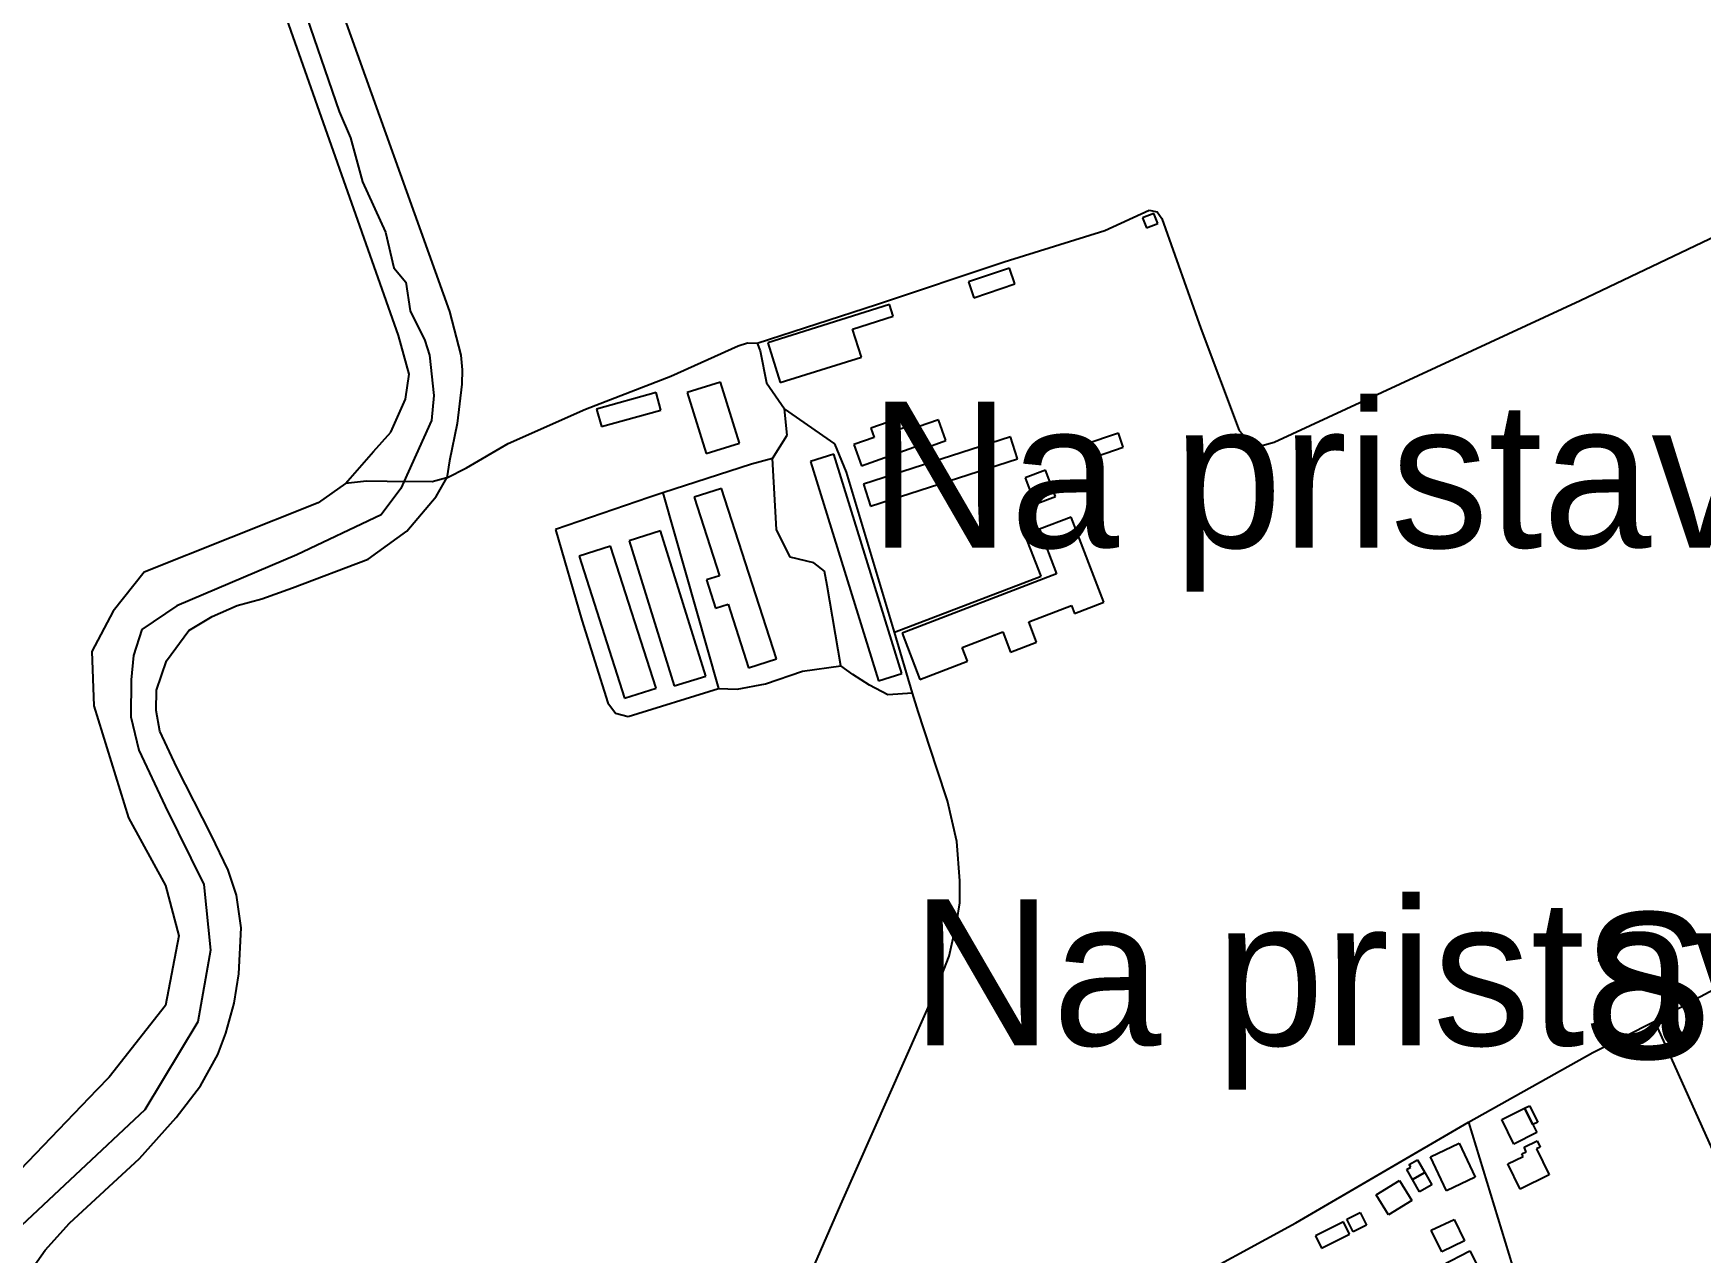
# Model space of a CAD drawing. Extents: x -8864 to 13231, y -7697 to 8949.
# Drawn here: x -1124 to -417, y 2423 to 2940 of the extents above; entities that cross this region are included whole.
import ezdxf

# ---------------------------------------------------------------- set-up
doc = ezdxf.new("R2010")
doc.units = 0
for name, color, linetype in [('OSM_BUILDING_HOUSE', 9, 'CONTINUOUS'), ('OSM_BUILDING_YES', 9, 'CONTINUOUS'), ('OSM_HIGHWAY_RESIDENTIAL', 8, 'CONTINUOUS'), ('OSM_HIGHWAY_SERVICE', 8, 'CONTINUOUS'), ('OSM_HIGHWAY_TRACK', 8, 'CONTINUOUS'), ('OSM_HIGHWAY_UNCLASSIFIED', 8, 'CONTINUOUS'), ('OSM_LABELS', 8, 'CONTINUOUS'), ('OSM_WATERWAY_STREAM', 4, 'CONTINUOUS')]:
    doc.layers.add(name, color=color, linetype=linetype)

msp = doc.modelspace()

# ---------------------------------------------------------------- linework, layer by layer
at = {"layer": 'OSM_BUILDING_HOUSE'}
for p, q in [((-491.577389, 2467.337586), (-486.049058, 2470.006264)), ((-486.049058, 2470.006264), (-484.793315, 2467.382064)), ((-498.438033, 2460.310066), (-492.021494, 2463.401285)), ((-492.526854, 2464.457637), (-490.627925, 2465.369436)), ((-492.021494, 2463.401285), (-492.526854, 2464.457637)), ((-490.627925, 2465.369436), (-491.577389, 2467.337586)), ((-484.793315, 2467.382064), (-486.263453, 2466.681536)), ((-486.263453, 2466.681536), (-480.926546, 2455.528685)), ((-493.29255, 2449.568637), (-498.438033, 2460.310066)), ((-480.926546, 2455.528685), (-493.29255, 2449.568637)), ((-554.379847, 2447.08899), (-544.410473, 2453.21583)), ((-544.410473, 2453.21583), (-539.188421, 2444.720538)), ((-549.157794, 2438.593697), (-554.379847, 2447.08899)), ((-539.188421, 2444.720538), (-549.157794, 2438.593697)), ((-568.277245, 2435.602554), (-580.145546, 2429.631386)), ((-565.673875, 2430.43199), (-568.277245, 2435.602554)), ((-530.941865, 2432.088794), (-521.309399, 2436.703384)), ((-521.309399, 2436.703384), (-516.906642, 2427.507563)), ((-580.145546, 2429.631386), (-577.542177, 2424.460822)), ((-577.542177, 2424.460822), (-565.673875, 2430.43199)), ((-526.531451, 2422.892974), (-530.941865, 2432.088794)), ((-516.906642, 2427.507563), (-526.531451, 2422.892974)), ((-526.623335, 2417.121957), (-514.578923, 2423.282156)), ((-514.578923, 2423.282156), (-509.165446, 2412.707518))]:
    msp.add_line(p, q, dxfattribs=at)
at = {"layer": 'OSM_BUILDING_YES'}
for p, q in [((-648.706044, 2863.769738), (-653.476335, 2861.890544)), ((-653.476335, 2861.890544), (-651.799459, 2857.620659)), ((-651.799459, 2857.620659), (-647.021511, 2859.499853)), ((-647.021511, 2859.499853), (-648.706044, 2863.769738)), ((-709.946479, 2840.585596), (-727.389054, 2834.725623)), ((-707.67236, 2833.802706), (-709.946479, 2840.585596)), ((-727.389054, 2834.725623), (-725.114934, 2827.953852)), ((-725.114934, 2827.953852), (-707.67236, 2833.802706)), ((-760.903606, 2825.062784), (-812.580487, 2808.828325)), ((-759.341584, 2820.092371), (-760.903606, 2825.062784)), ((-776.600392, 2814.666059), (-759.341584, 2820.092371)), ((-772.84082, 2802.723724), (-776.600392, 2814.666059)), ((-812.580487, 2808.828325), (-807.258894, 2791.915577)), ((-807.258894, 2791.915577), (-772.84082, 2802.723724)), ((-832.664716, 2792.07125), (-846.707597, 2787.701289)), ((-824.609585, 2766.185071), (-832.664716, 2792.07125)), ((-859.977124, 2787.756886), (-885.237463, 2780.718248)), ((-857.894428, 2780.284587), (-859.977124, 2787.756886)), ((-846.707597, 2787.701289), (-838.652466, 2761.82623)), ((-885.237463, 2780.718248), (-883.147111, 2773.245948)), ((-883.147111, 2773.245948), (-857.894428, 2780.284587)), ((-761.408966, 2775.169621), (-768.797941, 2772.534301)), ((-759.877572, 2770.866377), (-761.408966, 2775.169621)), ((-749.27267, 2774.658124), (-759.877572, 2770.866377)), ((-748.721369, 2773.101395), (-749.27267, 2774.658124)), ((-740.114936, 2776.181495), (-748.721369, 2773.101395)), ((-736.952608, 2767.330378), (-740.114936, 2776.181495)), ((-767.412029, 2768.653598), (-775.995491, 2765.584618)), ((-709.54066, 2768.842629), (-771.975583, 2748.783065)), ((-768.797941, 2772.534301), (-767.412029, 2768.653598)), ((-745.926575, 2764.127965), (-736.952608, 2767.330378)), ((-706.546785, 2759.524495), (-709.54066, 2768.842629)), ((-663.721359, 2770.499434), (-678.468681, 2765.517901)), ((-661.684606, 2764.472669), (-663.721359, 2770.499434)), ((-838.652466, 2761.82623), (-824.609585, 2766.185071)), ((-784.517697, 2761.59272), (-794.48707, 2758.501501)), ((-755.620297, 2668.45585), (-784.517697, 2761.59272)), ((-775.995491, 2765.584618), (-772.787221, 2756.622307)), ((-772.787221, 2756.622307), (-746.585074, 2765.98492)), ((-746.585074, 2765.98492), (-745.926575, 2764.127965)), ((-678.468681, 2765.517901), (-676.431927, 2759.491136)), ((-676.431927, 2759.491136), (-661.684606, 2764.472669)), ((-794.48707, 2758.501501), (-765.589671, 2665.364631)), ((-768.981708, 2739.476049), (-706.546785, 2759.524495)), ((-694.709112, 2754.787591), (-703.307887, 2751.540699)), ((-690.467151, 2743.579142), (-694.709112, 2754.787591)), ((-832.136385, 2747.026185), (-843.805606, 2743.290035)), ((-808.897486, 2674.616049), (-832.136385, 2747.026185)), ((-771.975583, 2748.783065), (-768.981708, 2739.476049)), ((-703.307887, 2751.540699), (-699.065927, 2740.321131)), ((-843.805606, 2743.290035), (-833.10882, 2709.942677)), ((-699.065927, 2740.321131), (-690.467151, 2743.579142)), ((-683.836216, 2734.86146), (-697.258882, 2729.724254)), ((-669.969446, 2698.656392), (-683.836216, 2734.86146)), ((-858.047567, 2728.957009), (-871.424292, 2724.809438)), ((-871.424292, 2724.809438), (-852.274213, 2663.140732)), ((-838.889832, 2667.299422), (-858.047567, 2728.957009)), ((-697.258882, 2729.724254), (-689.977105, 2710.721041)), ((-879.242057, 2722.541062), (-892.626438, 2718.282296)), ((-892.626438, 2718.282296), (-873.384476, 2657.892332)), ((-860.000095, 2662.151097), (-879.242057, 2722.541062)), ((-689.977105, 2710.721041), (-755.559042, 2685.613227)), ((-833.10882, 2709.942677), (-838.637152, 2708.163558)), ((-838.637152, 2708.163558), (-834.770383, 2696.121147)), ((-834.770383, 2696.121147), (-829.364563, 2697.855788)), ((-829.364563, 2697.855788), (-820.696874, 2670.835421)), ((-701.784151, 2690.37237), (-683.644792, 2697.322053)), ((-683.644792, 2697.322053), (-682.343107, 2693.919488)), ((-682.343107, 2693.919488), (-669.969446, 2698.656392)), ((-698.491654, 2681.777002), (-701.784151, 2690.37237)), ((-755.559042, 2685.613227), (-748.001614, 2665.887247)), ((-730.07665, 2679.464147), (-712.794872, 2686.080245)), ((-712.794872, 2686.080245), (-709.533003, 2677.551595)), ((-727.833158, 2673.604175), (-730.07665, 2679.464147)), ((-709.533003, 2677.551595), (-698.491654, 2681.777002)), ((-820.696874, 2670.835421), (-808.897486, 2674.616049)), ((-765.589671, 2665.364631), (-755.620297, 2668.45585)), ((-748.001614, 2665.887247), (-727.833158, 2673.604175)), ((-873.384476, 2657.892332), (-860.000095, 2662.151097)), ((-852.274213, 2663.140732), (-838.889832, 2667.299422)), ((-501.041403, 2479.057531), (-491.332366, 2483.89451)), ((-491.332366, 2483.89451), (-489.219043, 2484.950862)), ((-487.894387, 2476.944827), (-491.332366, 2483.89451)), ((-491.332366, 2483.89451), (-487.894387, 2476.944827)), ((-489.219043, 2484.950862), (-485.76575, 2478.001179)), ((-495.903577, 2468.683044), (-501.041403, 2479.057531)), ((-485.76575, 2478.001179), (-487.894387, 2476.944827)), ((-487.894387, 2476.944827), (-486.186883, 2473.531143)), ((-486.186883, 2473.531143), (-495.903577, 2468.683044)), ((-531.317057, 2463.278971), (-519.104192, 2469.072227)), ((-524.471727, 2448.768033), (-531.317057, 2463.278971)), ((-519.104192, 2469.072227), (-512.258862, 2454.550169)), ((-541.309401, 2457.930495), (-539.632525, 2458.875652)), ((-538.882142, 2453.593893), (-541.309401, 2457.930495)), ((-540.291024, 2460.043199), (-536.768819, 2462.033588)), ((-539.632525, 2458.875652), (-540.291024, 2460.043199)), ((-533.68306, 2456.529439), (-538.882142, 2453.593893)), ((-538.882142, 2453.593893), (-533.68306, 2456.529439)), ((-536.768819, 2462.033588), (-533.68306, 2456.529439)), ((-533.68306, 2456.529439), (-530.765755, 2451.325516)), ((-535.95718, 2448.40109), (-538.882142, 2453.593893)), ((-530.765755, 2451.325516), (-535.95718, 2448.40109)), ((-512.258862, 2454.550169), (-524.471727, 2448.768033)), ((-566.79945, 2436.78122), (-561.148607, 2439.605571)), ((-564.134825, 2431.466102), (-566.79945, 2436.78122)), ((-561.148607, 2439.605571), (-558.491639, 2434.290454)), ((-558.491639, 2434.290454), (-564.134825, 2431.466102))]:
    msp.add_line(p, q, dxfattribs=at)
at = {"layer": 'OSM_HIGHWAY_RESIDENTIAL'}
for p, q in [((-436.033739, 2520.800107), (-325.79636, 2580.467304)), ((-462.396682, 2507.512313), (-436.033739, 2520.800107)), ((-411.577381, 2466.347951), (-436.033739, 2520.800107)), ((-515.114911, 2477.901104), (-462.396682, 2507.512313)), ((-588.384444, 2435.157774), (-515.114911, 2477.901104)), ((-515.114911, 2477.901104), (-476.608016, 2351.96173)), ((-688.851531, 2380.794574), (-588.384444, 2435.157774))]:
    msp.add_line(p, q, dxfattribs=at)
at = {"layer": 'OSM_HIGHWAY_SERVICE'}
for p, q in [((-696.516156, 2709.686928), (-703.261946, 2727.100054)), ((-758.82091, 2685.935692), (-696.516156, 2709.686928))]:
    msp.add_line(p, q, dxfattribs=at)
at = {"layer": 'OSM_HIGHWAY_TRACK'}
for p, q in [((-969.257381, 2811.975141), (-1084.678527, 3139.177333)), ((-996.860753, 2959.653124), (-947.664729, 2822.138358)), ((-467.825473, 2826.819664), (-380.352262, 2868.517762)), ((-669.510028, 2856.575427), (-650.742797, 2865.170794)), ((-650.742797, 2865.170794), (-647.243563, 2864.370191)), ((-647.243563, 2864.370191), (-645.344634, 2861.579198)), ((-645.344634, 2861.579198), (-628.828553, 2814.944046)), ((-712.297169, 2843.165318), (-669.510028, 2856.575427)), ((-766.42428, 2825.107262), (-712.297169, 2843.165318)), ((-817.036843, 2808.617055), (-766.42428, 2825.107262)), ((-597.702975, 2766.62985), (-467.825473, 2826.819664)), ((-947.664729, 2822.138358), (-942.879124, 2803.546566)), ((-964.739769, 2795.551651), (-969.257381, 2811.975141)), ((-628.828553, 2814.944046), (-612.465611, 2771.533547)), ((-942.879124, 2803.546566), (-942.297194, 2797.386367)), ((-853.736694, 2794.728808), (-825.130259, 2807.482866)), ((-825.130259, 2807.482866), (-821.171606, 2808.839445)), ((-821.171606, 2808.839445), (-817.036843, 2808.617055)), ((-817.036843, 2808.617055), (-815.750472, 2805.370163)), ((-815.750472, 2805.370163), (-813.116475, 2791.83774)), ((-966.386017, 2784.876938), (-964.739769, 2795.551651)), ((-942.297194, 2797.386367), (-942.427362, 2791.226168)), ((-942.427362, 2791.226168), (-944.395203, 2774.613646)), ((-889.946499, 2780.66265), (-853.736694, 2794.728808)), ((-813.116475, 2791.83774), (-805.490134, 2780.840562)), ((-972.54222, 2770.921975), (-966.386017, 2784.876938)), ((-944.395203, 2774.613646), (-947.603473, 2758.712772)), ((-922.695354, 2766.140593), (-889.946499, 2780.66265)), ((-804.356903, 2769.632113), (-805.490134, 2780.840562)), ((-979.854625, 2762.68243), (-972.54222, 2770.921975)), ((-810.582019, 2759.713526), (-804.356903, 2769.632113)), ((-612.465611, 2771.533547), (-608.261935, 2766.963435)), ((-608.261935, 2766.963435), (-603.261935, 2765.073121)), ((-991.853095, 2749.161127), (-979.854625, 2762.68243)), ((-940.390609, 2755.743867), (-922.695354, 2766.140593)), ((-603.261935, 2765.073121), (-597.702975, 2766.62985)), ((-947.603473, 2758.712772), (-948.79796, 2751.485101)), ((-948.79796, 2751.485101), (-940.390609, 2755.743867)), ((-819.49473, 2757.367313), (-857.082789, 2745.191468)), ((-810.582019, 2759.713526), (-819.49473, 2757.367313)), ((-808.83623, 2729.568581), (-810.582019, 2759.713526)), ((-991.853095, 2749.161127), (-1003.353862, 2740.943822)), ((-982.92507, 2750.095165), (-991.853095, 2749.161127)), ((-974.127213, 2749.98397), (-982.92507, 2750.095165)), ((-954.984791, 2749.739341), (-974.127213, 2749.98397)), ((-948.79796, 2751.485101), (-954.984791, 2749.739341)), ((-953.292601, 2743.568023), (-948.79796, 2751.485101)), ((-1003.353862, 2740.943822), (-1077.289552, 2711.388211)), ((-965.727518, 2728.868053), (-953.292601, 2743.568023)), ((-862.978655, 2743.17884), (-902.595811, 2729.501864)), ((-857.082789, 2745.191468), (-862.978655, 2743.17884)), ((-857.082789, 2745.191468), (-833.453384, 2662.006544)), ((-982.174687, 2717.014674), (-965.727518, 2728.868053)), ((-902.595811, 2729.501864), (-891.500864, 2691.106256)), ((-802.986306, 2717.815278), (-808.83623, 2729.568581)), ((-793.001619, 2715.391228), (-802.986306, 2717.815278)), ((-1077.289552, 2711.388211), (-1090.42891, 2694.96472)), ((-1014.242072, 2704.783232), (-982.174687, 2717.014674)), ((-788.499321, 2711.810752), (-793.001619, 2715.391228)), ((-787.373747, 2705.861823), (-788.499321, 2711.810752)), ((-1027.251261, 2700.168643), (-1014.242072, 2704.783232)), ((-781.546793, 2671.669383), (-787.373747, 2705.861823)), ((-1048.438094, 2692.629627), (-1037.810221, 2697.288694)), ((-1037.810221, 2697.288694), (-1027.251261, 2700.168643)), ((-1090.42891, 2694.96472), (-1099.464133, 2677.718387)), ((-1058.284956, 2686.725176), (-1048.438094, 2692.629627)), ((-891.500864, 2691.106256), (-880.413573, 2655.935301)), ((-1067.787254, 2673.826565), (-1058.284956, 2686.725176)), ((-1099.464133, 2677.718387), (-1098.644837, 2654.723276)), ((-1072.021557, 2661.42833), (-1067.787254, 2673.826565)), ((-813.461039, 2664.06365), (-797.764253, 2669.412126)), ((-797.764253, 2669.412126), (-781.546793, 2671.669383)), ((-776.408967, 2668.055548), (-781.546793, 2671.669383)), ((-769.326271, 2663.429839), (-776.408967, 2668.055548)), ((-1072.075156, 2652.721767), (-1072.021557, 2661.42833)), ((-871.80714, 2650.175404), (-833.453384, 2662.006544)), ((-833.453384, 2662.006544), (-825.612648, 2661.750796)), ((-825.612648, 2661.750796), (-813.461039, 2664.06365)), ((-761.585076, 2659.326746), (-769.326271, 2663.429839)), ((-1098.644837, 2654.723276), (-1083.859231, 2607.098489)), ((-880.413573, 2655.935301), (-877.13639, 2651.554221)), ((-751.125657, 2660.12735), (-761.585076, 2659.326746)), ((-1070.559076, 2643.948488), (-1072.075156, 2652.721767)), ((-877.13639, 2651.554221), (-871.80714, 2650.175404)), ((-1063.338555, 2628.459035), (-1070.559076, 2643.948488)), ((-1048.859227, 2599.948655), (-1063.338555, 2628.459035)), ((-1083.859231, 2607.098489), (-1068.246672, 2578.36572)), ((-1041.554479, 2584.94846), (-1048.859227, 2599.948655)), ((-1038.001645, 2574.284866), (-1041.554479, 2584.94846)), ((-1068.246672, 2578.36572), (-1062.496288, 2557.005175)), ((-1036.026148, 2560.463337), (-1038.001645, 2574.284866)), ((-1062.496288, 2557.005175), (-1068.246672, 2527.449563)), ((-1037.013897, 2540.926388), (-1036.026148, 2560.463337)), ((-1038.989394, 2528.494795), (-1037.013897, 2540.926388)), ((-1068.246672, 2527.449563), (-1092.075158, 2497.05999)), ((-1042.5116, 2515.740737), (-1038.989394, 2528.494795)), ((-1046.033806, 2506.745068), (-1042.5116, 2515.740737)), ((-1053.346211, 2493.32384), (-1046.033806, 2506.745068)), ((-1097.289554, 2491.622558), (-1129.862299, 2457.652508)), ((-1092.075158, 2497.05999), (-1097.289554, 2491.622558)), ((-1063.667804, 2479.891493), (-1053.346211, 2493.32384)), ((-1079.26505, 2462.522845), (-1063.667804, 2479.891493)), ((-1108.989402, 2435.03546), (-1079.26505, 2462.522845)), ((-1119.257397, 2423.593502), (-1108.989402, 2435.03546)), ((-1126.761226, 2412.929908), (-1119.257397, 2423.593502))]:
    msp.add_line(p, q, dxfattribs=at)
at = {"layer": 'OSM_HIGHWAY_UNCLASSIFIED'}
for p, q in [((-784.050622, 2765.98492), (-805.490134, 2780.840562)), ((-779.096563, 2753.953629), (-784.050622, 2765.98492)), ((-758.82091, 2685.935692), (-779.096563, 2753.953629)), ((-751.125657, 2660.12735), (-758.82091, 2685.935692)), ((-748.675427, 2652.332585), (-751.125657, 2660.12735)), ((-740.842348, 2628.058733), (-748.675427, 2652.332585)), ((-736.309422, 2614.370637), (-740.842348, 2628.058733)), ((-732.281857, 2597.102065), (-736.309422, 2614.370637)), ((-731.033771, 2580.445065), (-732.281857, 2597.102065)), ((-730.980172, 2571.12693), (-731.033771, 2580.445065)), ((-732.320142, 2563.176493), (-730.980172, 2571.12693)), ((-735.559039, 2548.420926), (-732.320142, 2563.176493)), ((-741.049086, 2534.31029), (-735.559039, 2548.420926)), ((-781.623363, 2442.941419), (-741.049086, 2534.31029)), ((-811.232861, 2375.034677), (-781.623363, 2442.941419))]:
    msp.add_line(p, q, dxfattribs=at)
at = {"layer": 'OSM_WATERWAY_STREAM'}
for p, q in [((-1023.889852, 2992.366671), (-994.402866, 2906.968967)), ((-994.402866, 2906.968967), (-989.678516, 2895.804997)), ((-989.678516, 2895.804997), (-984.533033, 2877.146488)), ((-984.533033, 2877.146488), (-974.823997, 2855.852659)), ((-974.823997, 2855.852659), (-971.225222, 2840.71903)), ((-971.225222, 2840.71903), (-966.133337, 2834.503234)), ((-966.133337, 2834.503234), (-964.318636, 2822.449704)), ((-964.318636, 2822.449704), (-958.17009, 2809.829079)), ((-958.17009, 2809.829079), (-956.102708, 2803.524327)), ((-956.102708, 2803.524327), (-954.242065, 2786.400308)), ((-954.242065, 2786.400308), (-955.2145, 2775.892388)), ((-955.2145, 2775.892388), (-968.338544, 2746.91499)), ((-968.338544, 2746.91499), (-976.669326, 2735.7399)), ((-976.669326, 2735.7399), (-1012.50394, 2718.882749)), ((-1012.50394, 2718.882749), (-1063.438095, 2697.121902)), ((-1063.438095, 2697.121902), (-1078.284958, 2687.06988)), ((-1078.284958, 2687.06988), (-1081.722937, 2676.005985)), ((-1081.722937, 2676.005985), (-1082.802569, 2665.720454)), ((-1082.802569, 2665.720454), (-1082.932738, 2649.975253)), ((-1082.932738, 2649.975253), (-1079.456474, 2635.953573)), ((-1079.456474, 2635.953573), (-1068.369183, 2612.135619)), ((-1068.369183, 2612.135619), (-1051.937328, 2578.877217)), ((-1051.937328, 2578.877217), (-1049.058308, 2550.956171)), ((-1049.058308, 2550.956171), (-1054.402872, 2520.577717)), ((-1054.402872, 2520.577717), (-1076.99093, 2483.216221)), ((-1076.99093, 2483.216221), (-1136.141013, 2427.78555))]:
    msp.add_line(p, q, dxfattribs=at)

# ---------------------------------------------------------------- texts
at = {"layer": 'OSM_LABELS'}
for s, p in [('Na pristavo', (-769.529042, 2721.857841)), ('Na pristavo', (-751.614278, 2510.518624)), ('Samova ulica', (-467.033062, 2504.908113))]:
    msp.add_text(s, height=62.042552, dxfattribs=at).set_placement(p)

doc.saveas('drawing.dxf')
